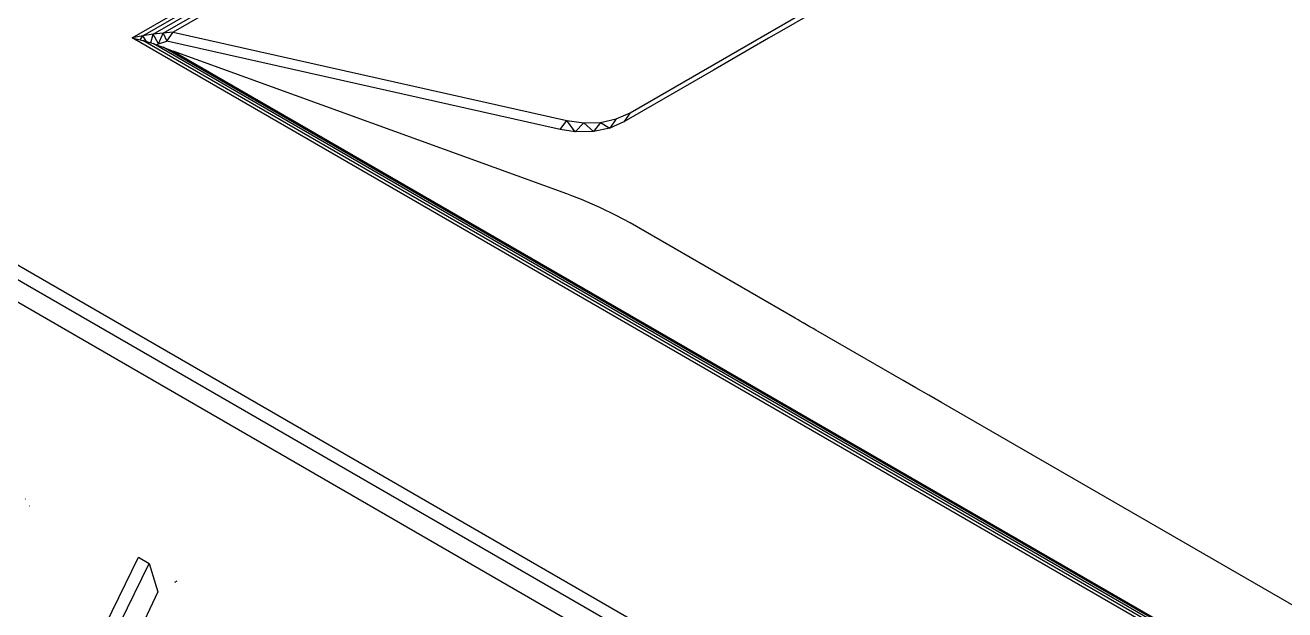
# Model space of a CAD drawing. Header units: millimetres. Extents: x 153 to 4750, y 92 to 3343.
# Drawn here: x 3679.1 to 3817.7, y 2607.1 to 2671.5 of the extents above; entities that cross this region are included whole.
import ezdxf

# ---------------------------------------------------------------- set-up
doc = ezdxf.new("R2010")
doc.units = ezdxf.units.MM

msp = doc.modelspace()

# ---------------------------------------------------------------- linework, layer by layer
for p, q in [((3690.87, 2670.07), (3875.4, 2776.61)), ((3692.01, 2670.3), (3874.97, 2775.9)), ((3693.15, 2670.48), (3874.51, 2775.19)), ((3694.28, 2670.61), (3874.05, 2774.41)), ((3873.58, 2773.59), (3695.38, 2670.71)), ((3745.66, 2661.84), (3864.91, 2730.69)), ((3829.44, 2709.61), (3762.32, 2670.85)), ((3692.01, 2670.3), (3690.87, 2670.07)), ((3691.74, 2669.86), (3692.01, 2670.3)), ((3693.15, 2670.48), (3692.01, 2670.3)), ((3692.43, 2669.67), (3692.01, 2670.3)), ((3692.9, 2669.53), (3693.15, 2670.48)), ((3694.28, 2670.61), (3693.15, 2670.48)), ((3693.74, 2669.42), (3693.15, 2670.48)), ((3693.74, 2669.42), (3694.28, 2670.61)), ((3695.38, 2670.71), (3694.28, 2670.61)), ((3694.28, 2670.61), (3694.68, 2669.7)), ((3694.68, 2669.7), (3695.38, 2670.71)), ((3695.38, 2670.71), (3738.69, 2660.99)), ((3762.32, 2670.85), (3760.91, 2670.04)), ((3946.11, 2522.71), (3690.87, 2670.07)), ((3690.87, 2670.07), (3691.74, 2669.86)), ((3691.74, 2669.86), (3692.01, 2669.79)), ((3945.67, 2523.34), (3692.01, 2669.79)), ((3692.01, 2669.79), (3692.43, 2669.67)), ((3692.43, 2669.67), (3692.9, 2669.53)), ((3692.9, 2669.53), (3693.15, 2669.45)), ((3945.22, 2523.92), (3693.15, 2669.45)), ((3693.15, 2669.45), (3693.48, 2669.33)), ((3693.48, 2669.33), (3693.74, 2669.42)), ((3693.48, 2669.33), (3694.28, 2669.05)), ((3693.74, 2669.42), (3694.68, 2669.7)), ((3694.28, 2669.05), (3695.38, 2668.6)), ((3944.76, 2524.44), (3694.28, 2669.05)), ((3737.98, 2659.99), (3694.68, 2669.7)), ((3760.91, 2670.04), (3754.84, 2666.54)), ((3695.38, 2668.6), (3944.29, 2524.9)), ((3738.69, 2652.9), (3695.38, 2668.6)), ((3754.84, 2666.54), (3744.96, 2660.83)), ((3642.76, 2665.58), (3938.33, 2494.93)), ((3938.33, 2493.3), (3642.76, 2663.95)), ((3642.76, 2661.5), (3938.33, 2490.85)), ((3737.98, 2659.99), (3738.69, 2660.99)), ((3738.69, 2660.99), (3740.56, 2660.73)), ((3739.6, 2659.74), (3738.69, 2660.99)), ((3740.56, 2660.73), (3739.6, 2659.74)), ((3740.56, 2660.73), (3742.41, 2660.78)), ((3740.56, 2660.73), (3741.62, 2659.77)), ((3742.41, 2660.78), (3741.62, 2659.77)), ((3742.41, 2660.78), (3744.14, 2661.16)), ((3742.41, 2660.78), (3743.43, 2660.15)), ((3744.14, 2661.16), (3743.43, 2660.15)), ((3744.96, 2660.83), (3743.43, 2660.15)), ((3744.14, 2661.16), (3745.66, 2661.84)), ((3745.66, 2661.84), (3744.96, 2660.83)), ((3739.6, 2659.74), (3737.98, 2659.99)), ((3741.62, 2659.77), (3739.6, 2659.74)), ((3743.43, 2660.15), (3741.62, 2659.77)), ((3739.24, 2652.69), (3738.69, 2652.9)), ((3740.31, 2652.28), (3739.24, 2652.69)), ((3740.91, 2652.03), (3740.31, 2652.28)), ((3742.33, 2651.42), (3740.91, 2652.03)), ((3744.14, 2650.55), (3742.33, 2651.42)), ((3745.66, 2649.73), (3744.14, 2650.55)), ((3763.82, 2639.24), (3745.66, 2649.73)), ((3764.07, 2639.1), (3763.82, 2639.24)), ((3764.38, 2638.92), (3764.07, 2639.1)), ((3764.72, 2638.72), (3764.38, 2638.92)), ((3765.09, 2638.51), (3764.72, 2638.72)), ((3765.46, 2638.3), (3765.09, 2638.51)), ((3765.81, 2638.1), (3765.46, 2638.3)), ((3766.11, 2637.92), (3765.81, 2638.1)), ((3766.37, 2637.78), (3766.11, 2637.92)), ((3775.7, 2632.39), (3766.37, 2637.78)), ((3777.11, 2631.57), (3775.7, 2632.39)), ((3778.53, 2630.75), (3777.11, 2631.57)), ((3779.94, 2629.94), (3778.53, 2630.75)), ((3869.74, 2578.09), (3779.94, 2629.94)), ((3679.08, 2619.33), (3679.13, 2619.36)), ((3679.52, 2618.57), (3679.54, 2618.54)), ((3679.09, 2587.45), (3691.55, 2612.92)), ((3682.46, 2591.22), (3692.73, 2612.24)), ((3691.55, 2612.92), (3692.73, 2612.24)), ((3692.73, 2612.24), (3693.68, 2609.11)), ((3695.55, 2610.19), (3695.8, 2610.33)), ((3693.68, 2609.11), (3685.96, 2592.76))]:
    msp.add_line(p, q)

doc.saveas('drawing.dxf')
